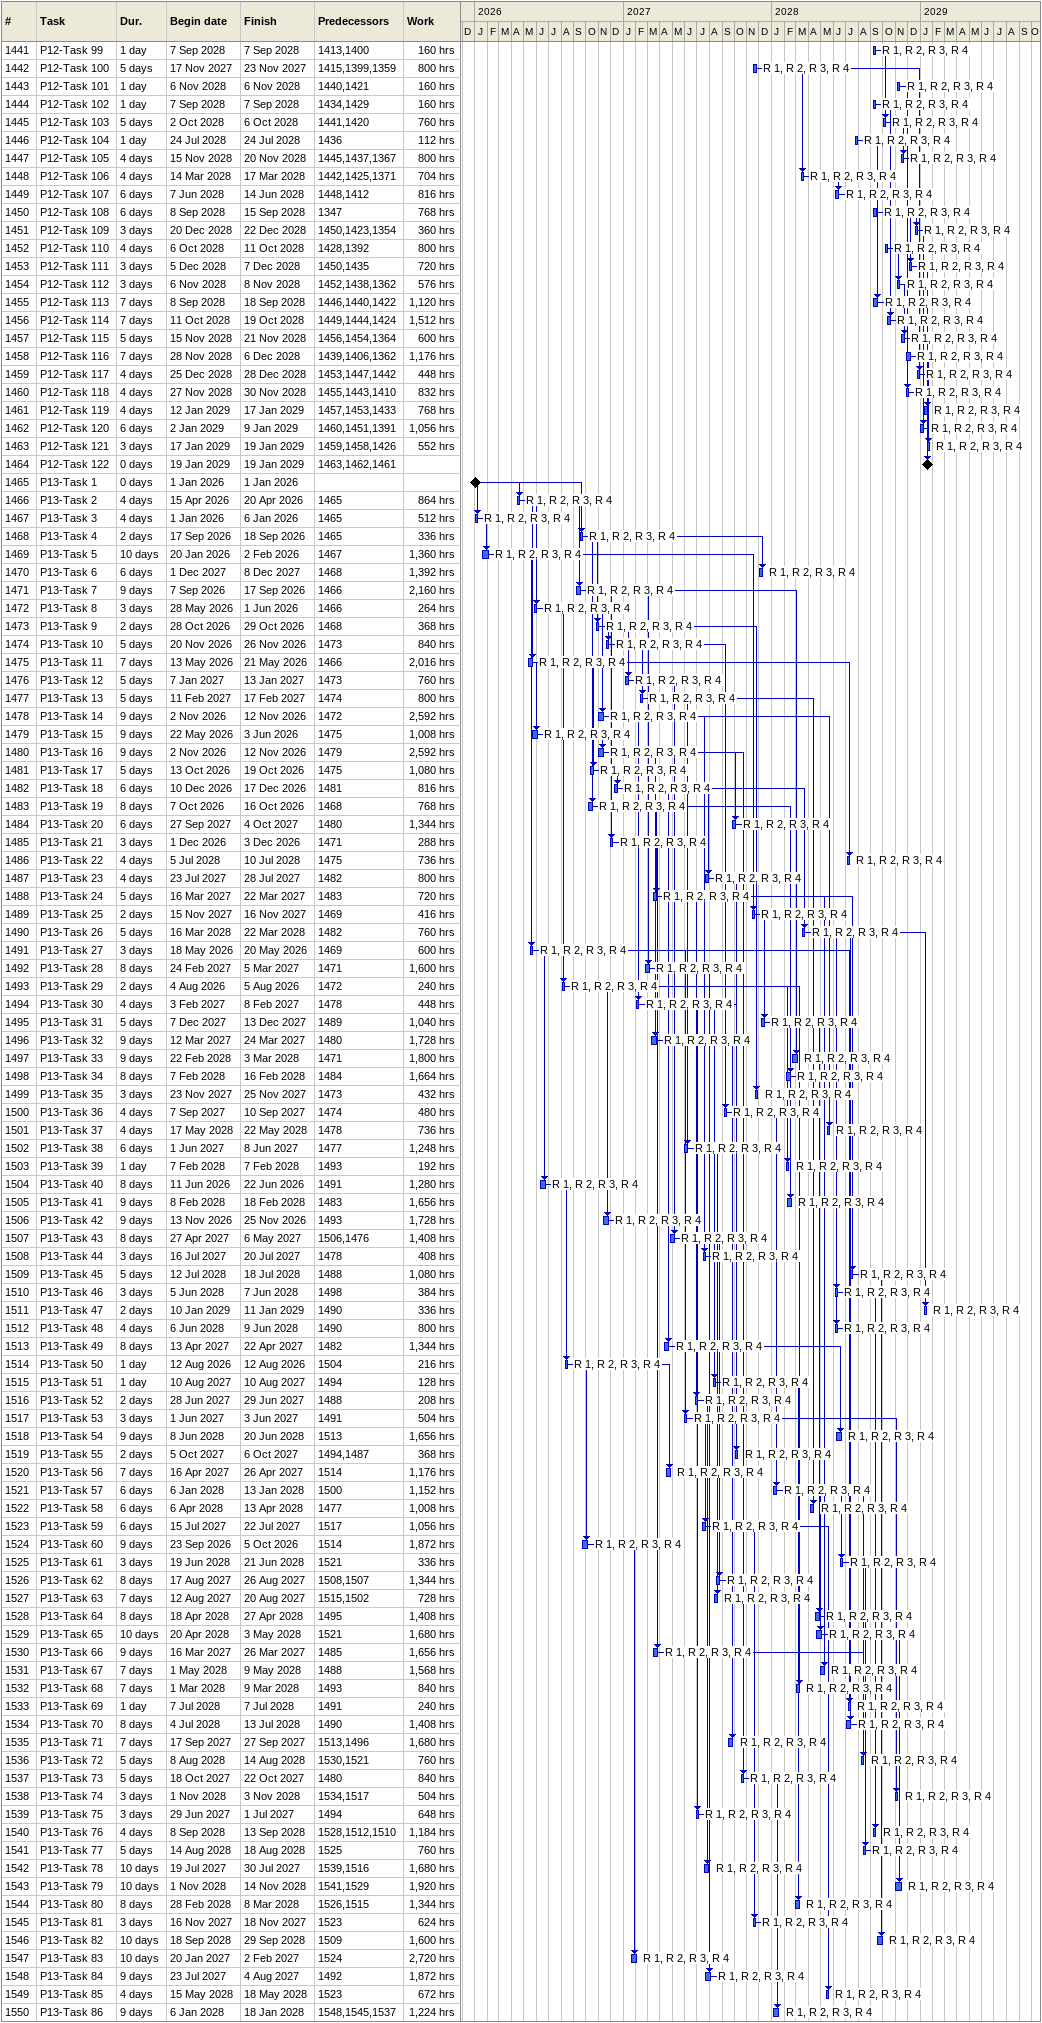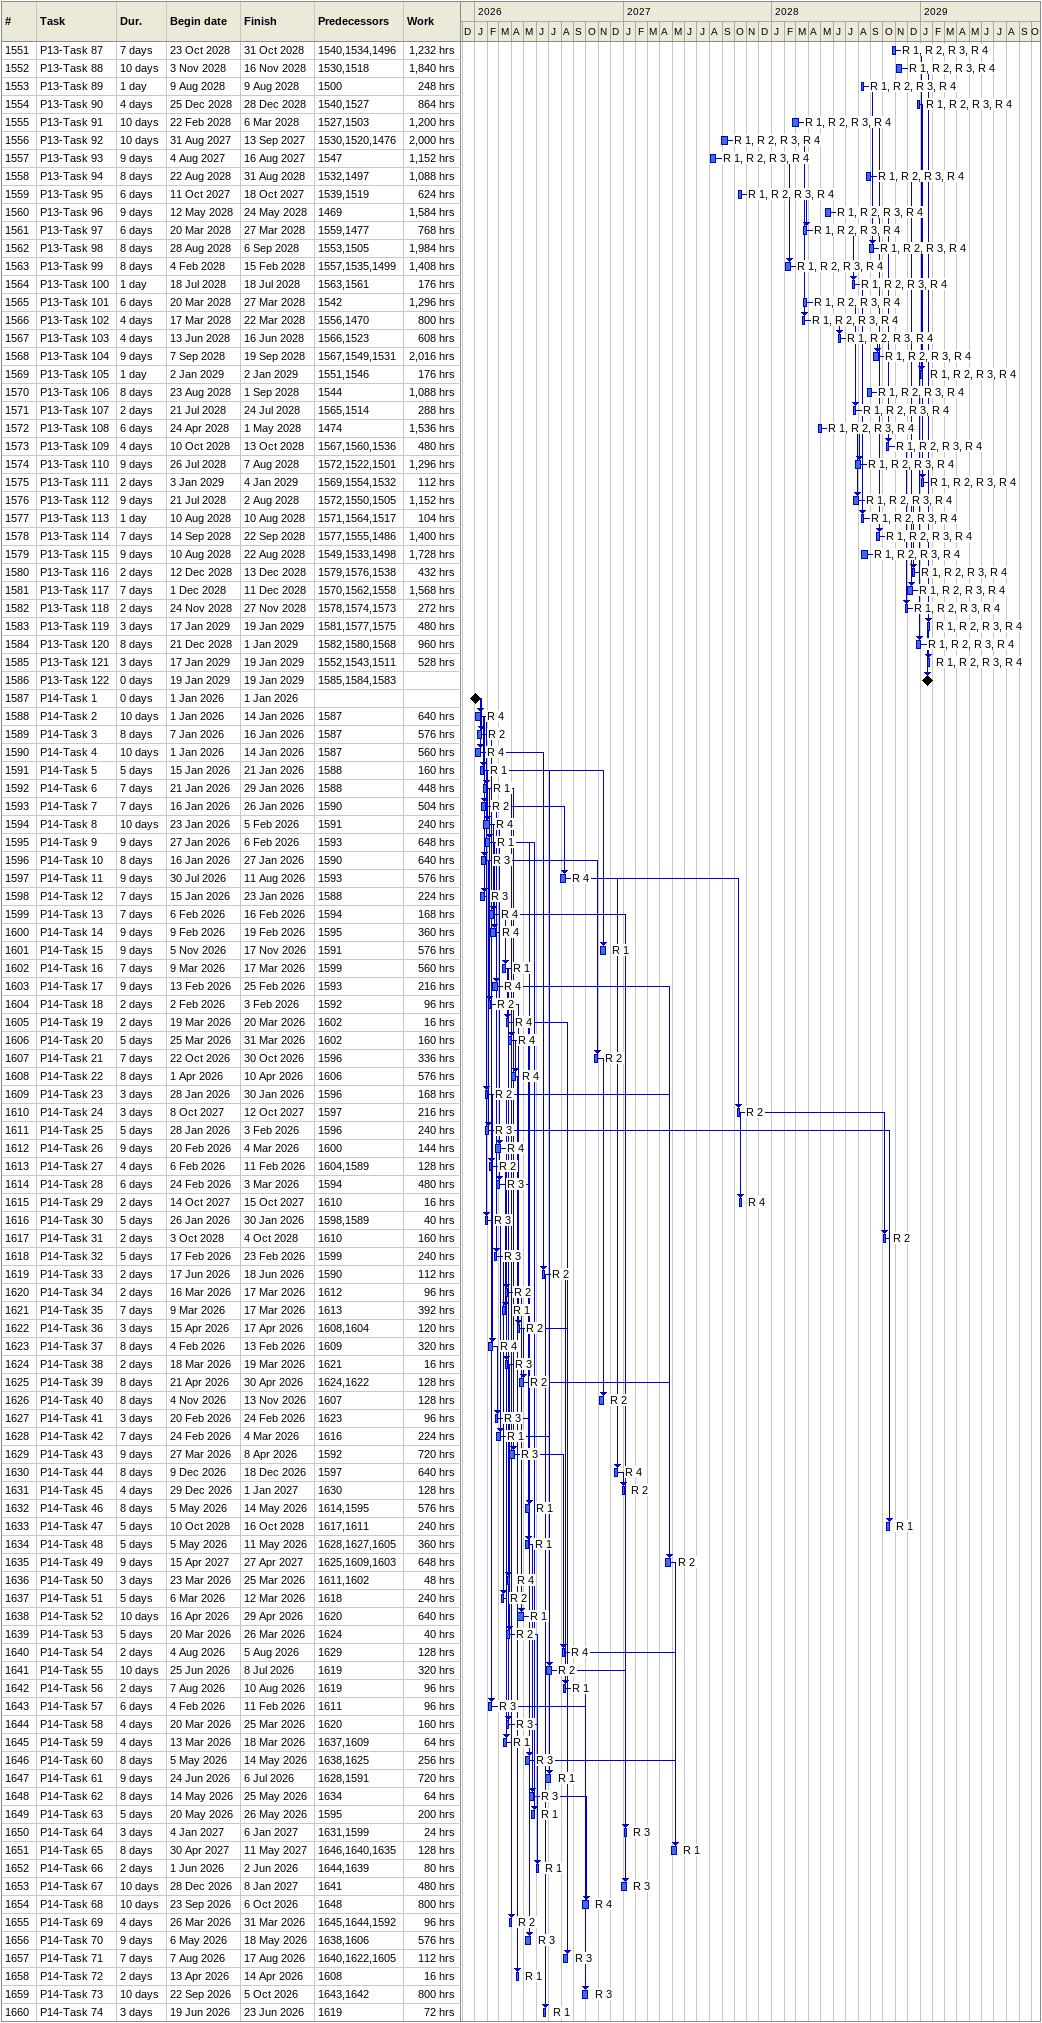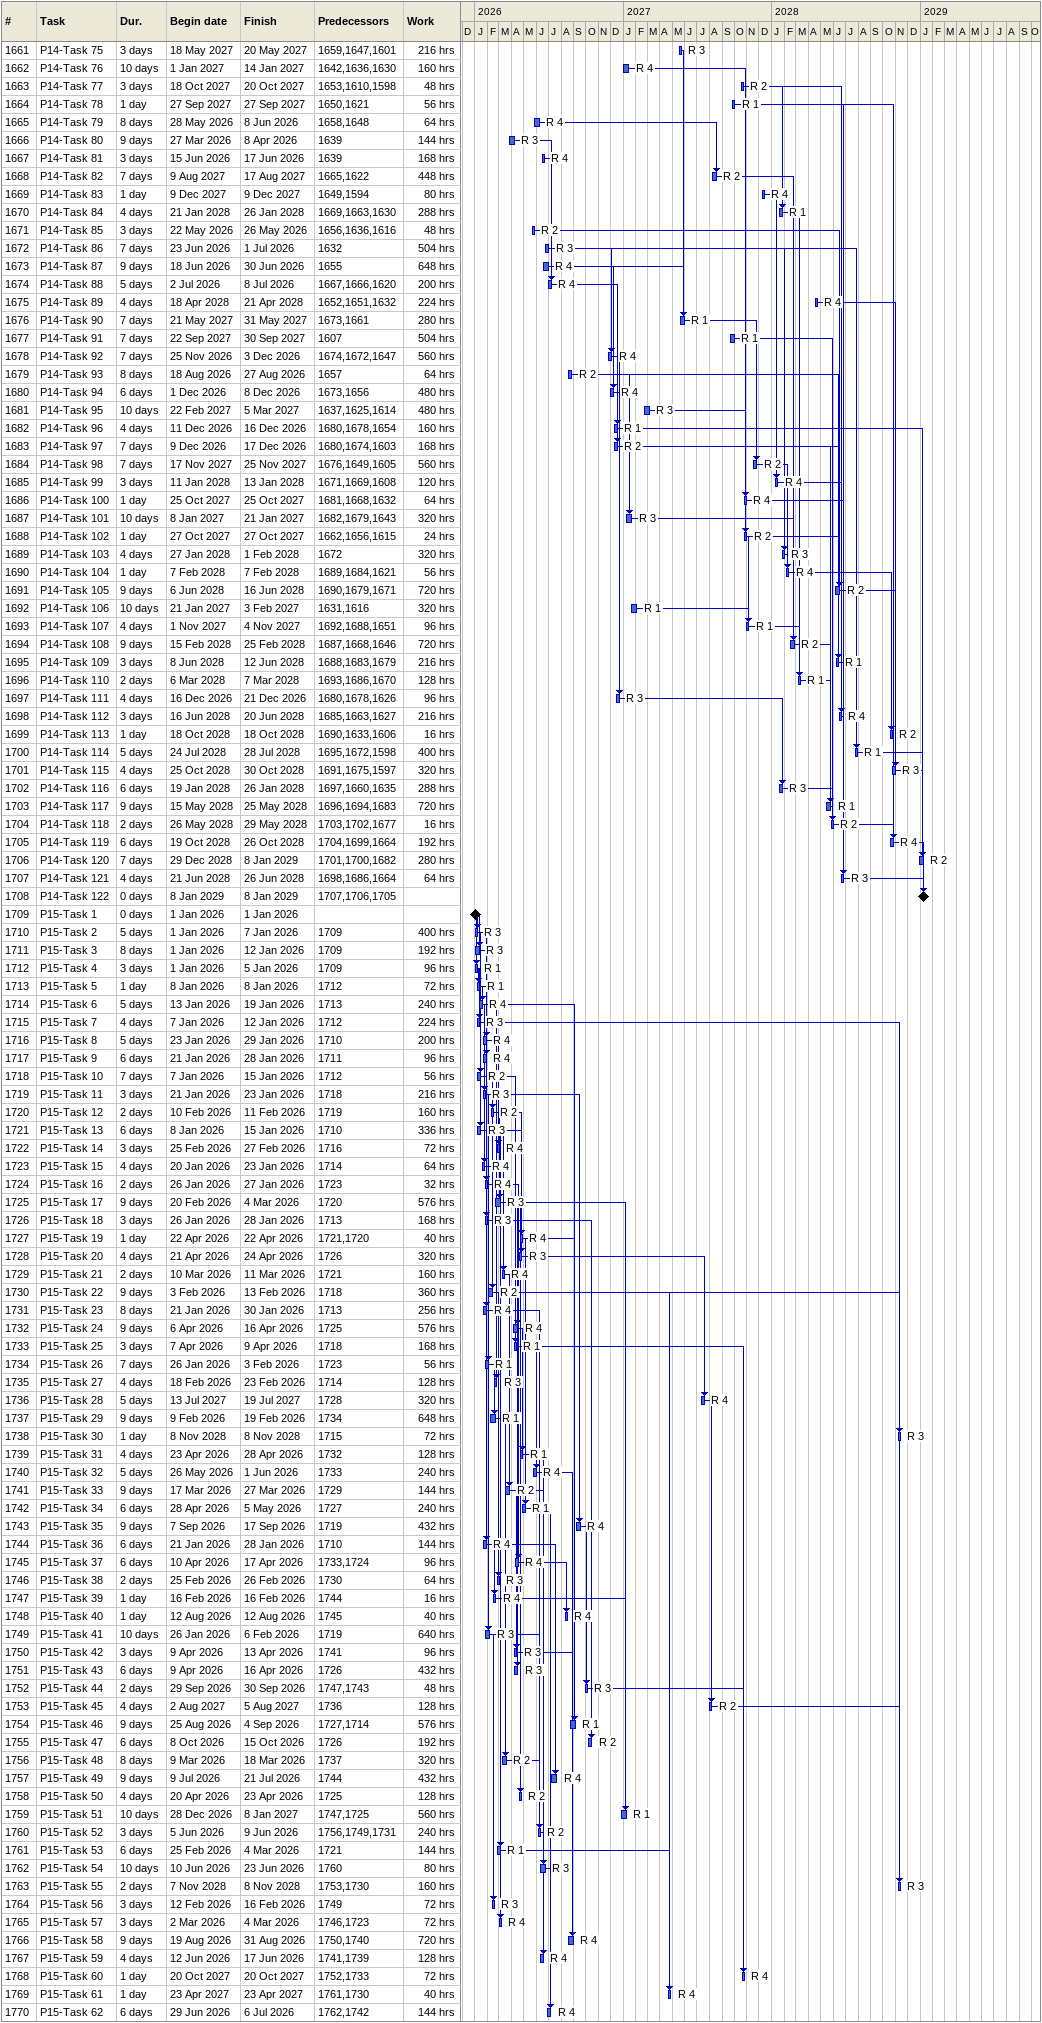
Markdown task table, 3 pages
| ID | Task | Duration | Start | Finish | Predecessors | Resources | Work (h) |
|---|---|---|---|---|---|---|---|
| 1441 | P12-Task 99 | 1d | 2028-09-07 | 2028-09-07 | 1413, 1400 | R 1, R 2, R 3, R 4 | 160 |
| 1442 | P12-Task 100 | 5d | 2027-11-17 | 2027-11-23 | 1415, 1399, 1359 | R 1, R 2, R 3, R 4 | 800 |
| 1443 | P12-Task 101 | 1d | 2028-11-06 | 2028-11-06 | 1440, 1421 | R 1, R 2, R 3, R 4 | 160 |
| 1444 | P12-Task 102 | 1d | 2028-09-07 | 2028-09-07 | 1434, 1429 | R 1, R 2, R 3, R 4 | 160 |
| 1445 | P12-Task 103 | 5d | 2028-10-02 | 2028-10-06 | 1441, 1420 | R 1, R 2, R 3, R 4 | 760 |
| 1446 | P12-Task 104 | 1d | 2028-07-24 | 2028-07-24 | 1436 | R 1, R 2, R 3, R 4 | 112 |
| 1447 | P12-Task 105 | 4d | 2028-11-15 | 2028-11-20 | 1445, 1437, 1367 | R 1, R 2, R 3, R 4 | 800 |
| 1448 | P12-Task 106 | 4d | 2028-03-14 | 2028-03-17 | 1442, 1425, 1371 | R 1, R 2, R 3, R 4 | 704 |
| 1449 | P12-Task 107 | 6d | 2028-06-07 | 2028-06-14 | 1448, 1412 | R 1, R 2, R 3, R 4 | 816 |
| 1450 | P12-Task 108 | 6d | 2028-09-08 | 2028-09-15 | 1347 | R 1, R 2, R 3, R 4 | 768 |
| 1451 | P12-Task 109 | 3d | 2028-12-20 | 2028-12-22 | 1450, 1423, 1354 | R 1, R 2, R 3, R 4 | 360 |
| 1452 | P12-Task 110 | 4d | 2028-10-06 | 2028-10-11 | 1428, 1392 | R 1, R 2, R 3, R 4 | 800 |
| 1453 | P12-Task 111 | 3d | 2028-12-05 | 2028-12-07 | 1450, 1435 | R 1, R 2, R 3, R 4 | 720 |
| 1454 | P12-Task 112 | 3d | 2028-11-06 | 2028-11-08 | 1452, 1438, 1362 | R 1, R 2, R 3, R 4 | 576 |
| 1455 | P12-Task 113 | 7d | 2028-09-08 | 2028-09-18 | 1446, 1440, 1422 | R 1, R 2, R 3, R 4 | 1120 |
| 1456 | P12-Task 114 | 7d | 2028-10-11 | 2028-10-19 | 1449, 1444, 1424 | R 1, R 2, R 3, R 4 | 1512 |
| 1457 | P12-Task 115 | 5d | 2028-11-15 | 2028-11-21 | 1456, 1454, 1364 | R 1, R 2, R 3, R 4 | 600 |
| 1458 | P12-Task 116 | 7d | 2028-11-28 | 2028-12-06 | 1439, 1406, 1362 | R 1, R 2, R 3, R 4 | 1176 |
| 1459 | P12-Task 117 | 4d | 2028-12-25 | 2028-12-28 | 1453, 1447, 1442 | R 1, R 2, R 3, R 4 | 448 |
| 1460 | P12-Task 118 | 4d | 2028-11-27 | 2028-11-30 | 1455, 1443, 1410 | R 1, R 2, R 3, R 4 | 832 |
| 1461 | P12-Task 119 | 4d | 2029-01-12 | 2029-01-17 | 1457, 1453, 1433 | R 1, R 2, R 3, R 4 | 768 |
| 1462 | P12-Task 120 | 6d | 2029-01-02 | 2029-01-09 | 1460, 1451, 1391 | R 1, R 2, R 3, R 4 | 1056 |
| 1463 | P12-Task 121 | 3d | 2029-01-17 | 2029-01-19 | 1459, 1458, 1426 | R 1, R 2, R 3, R 4 | 552 |
| 1464 | P12-Task 122 | 0d | 2029-01-19 | 2029-01-19 | 1463, 1462, 1461 |  |  |
| 1465 | P13-Task 1 | 0d | 2026-01-01 | 2026-01-01 |  |  |  |
| 1466 | P13-Task 2 | 4d | 2026-04-15 | 2026-04-20 | 1465 | R 1, R 2, R 3, R 4 | 864 |
| 1467 | P13-Task 3 | 4d | 2026-01-01 | 2026-01-06 | 1465 | R 1, R 2, R 3, R 4 | 512 |
| 1468 | P13-Task 4 | 2d | 2026-09-17 | 2026-09-18 | 1465 | R 1, R 2, R 3, R 4 | 336 |
| 1469 | P13-Task 5 | 10d | 2026-01-20 | 2026-02-02 | 1467 | R 1, R 2, R 3, R 4 | 1360 |
| 1470 | P13-Task 6 | 6d | 2027-12-01 | 2027-12-08 | 1468 | R 1, R 2, R 3, R 4 | 1392 |
| 1471 | P13-Task 7 | 9d | 2026-09-07 | 2026-09-17 | 1466 | R 1, R 2, R 3, R 4 | 2160 |
| 1472 | P13-Task 8 | 3d | 2026-05-28 | 2026-06-01 | 1466 | R 1, R 2, R 3, R 4 | 264 |
| 1473 | P13-Task 9 | 2d | 2026-10-28 | 2026-10-29 | 1468 | R 1, R 2, R 3, R 4 | 368 |
| 1474 | P13-Task 10 | 5d | 2026-11-20 | 2026-11-26 | 1473 | R 1, R 2, R 3, R 4 | 840 |
| 1475 | P13-Task 11 | 7d | 2026-05-13 | 2026-05-21 | 1466 | R 1, R 2, R 3, R 4 | 2016 |
| 1476 | P13-Task 12 | 5d | 2027-01-07 | 2027-01-13 | 1473 | R 1, R 2, R 3, R 4 | 760 |
| 1477 | P13-Task 13 | 5d | 2027-02-11 | 2027-02-17 | 1474 | R 1, R 2, R 3, R 4 | 800 |
| 1478 | P13-Task 14 | 9d | 2026-11-02 | 2026-11-12 | 1472 | R 1, R 2, R 3, R 4 | 2592 |
| 1479 | P13-Task 15 | 9d | 2026-05-22 | 2026-06-03 | 1475 | R 1, R 2, R 3, R 4 | 1008 |
| 1480 | P13-Task 16 | 9d | 2026-11-02 | 2026-11-12 | 1479 | R 1, R 2, R 3, R 4 | 2592 |
| 1481 | P13-Task 17 | 5d | 2026-10-13 | 2026-10-19 | 1475 | R 1, R 2, R 3, R 4 | 1080 |
| 1482 | P13-Task 18 | 6d | 2026-12-10 | 2026-12-17 | 1481 | R 1, R 2, R 3, R 4 | 816 |
| 1483 | P13-Task 19 | 8d | 2026-10-07 | 2026-10-16 | 1468 | R 1, R 2, R 3, R 4 | 768 |
| 1484 | P13-Task 20 | 6d | 2027-09-27 | 2027-10-04 | 1480 | R 1, R 2, R 3, R 4 | 1344 |
| 1485 | P13-Task 21 | 3d | 2026-12-01 | 2026-12-03 | 1471 | R 1, R 2, R 3, R 4 | 288 |
| 1486 | P13-Task 22 | 4d | 2028-07-05 | 2028-07-10 | 1475 | R 1, R 2, R 3, R 4 | 736 |
| 1487 | P13-Task 23 | 4d | 2027-07-23 | 2027-07-28 | 1482 | R 1, R 2, R 3, R 4 | 800 |
| 1488 | P13-Task 24 | 5d | 2027-03-16 | 2027-03-22 | 1483 | R 1, R 2, R 3, R 4 | 720 |
| 1489 | P13-Task 25 | 2d | 2027-11-15 | 2027-11-16 | 1469 | R 1, R 2, R 3, R 4 | 416 |
| 1490 | P13-Task 26 | 5d | 2028-03-16 | 2028-03-22 | 1482 | R 1, R 2, R 3, R 4 | 760 |
| 1491 | P13-Task 27 | 3d | 2026-05-18 | 2026-05-20 | 1469 | R 1, R 2, R 3, R 4 | 600 |
| 1492 | P13-Task 28 | 8d | 2027-02-24 | 2027-03-05 | 1471 | R 1, R 2, R 3, R 4 | 1600 |
| 1493 | P13-Task 29 | 2d | 2026-08-04 | 2026-08-05 | 1472 | R 1, R 2, R 3, R 4 | 240 |
| 1494 | P13-Task 30 | 4d | 2027-02-03 | 2027-02-08 | 1478 | R 1, R 2, R 3, R 4 | 448 |
| 1495 | P13-Task 31 | 5d | 2027-12-07 | 2027-12-13 | 1489 | R 1, R 2, R 3, R 4 | 1040 |
| 1496 | P13-Task 32 | 9d | 2027-03-12 | 2027-03-24 | 1480 | R 1, R 2, R 3, R 4 | 1728 |
| 1497 | P13-Task 33 | 9d | 2028-02-22 | 2028-03-03 | 1471 | R 1, R 2, R 3, R 4 | 1800 |
| 1498 | P13-Task 34 | 8d | 2028-02-07 | 2028-02-16 | 1484 | R 1, R 2, R 3, R 4 | 1664 |
| 1499 | P13-Task 35 | 3d | 2027-11-23 | 2027-11-25 | 1473 | R 1, R 2, R 3, R 4 | 432 |
| 1500 | P13-Task 36 | 4d | 2027-09-07 | 2027-09-10 | 1474 | R 1, R 2, R 3, R 4 | 480 |
| 1501 | P13-Task 37 | 4d | 2028-05-17 | 2028-05-22 | 1478 | R 1, R 2, R 3, R 4 | 736 |
| 1502 | P13-Task 38 | 6d | 2027-06-01 | 2027-06-08 | 1477 | R 1, R 2, R 3, R 4 | 1248 |
| 1503 | P13-Task 39 | 1d | 2028-02-07 | 2028-02-07 | 1493 | R 1, R 2, R 3, R 4 | 192 |
| 1504 | P13-Task 40 | 8d | 2026-06-11 | 2026-06-22 | 1491 | R 1, R 2, R 3, R 4 | 1280 |
| 1505 | P13-Task 41 | 9d | 2028-02-08 | 2028-02-18 | 1483 | R 1, R 2, R 3, R 4 | 1656 |
| 1506 | P13-Task 42 | 9d | 2026-11-13 | 2026-11-25 | 1493 | R 1, R 2, R 3, R 4 | 1728 |
| 1507 | P13-Task 43 | 8d | 2027-04-27 | 2027-05-06 | 1506, 1476 | R 1, R 2, R 3, R 4 | 1408 |
| 1508 | P13-Task 44 | 3d | 2027-07-16 | 2027-07-20 | 1478 | R 1, R 2, R 3, R 4 | 408 |
| 1509 | P13-Task 45 | 5d | 2028-07-12 | 2028-07-18 | 1488 | R 1, R 2, R 3, R 4 | 1080 |
| 1510 | P13-Task 46 | 3d | 2028-06-05 | 2028-06-07 | 1498 | R 1, R 2, R 3, R 4 | 384 |
| 1511 | P13-Task 47 | 2d | 2029-01-10 | 2029-01-11 | 1490 | R 1, R 2, R 3, R 4 | 336 |
| 1512 | P13-Task 48 | 4d | 2028-06-06 | 2028-06-09 | 1490 | R 1, R 2, R 3, R 4 | 800 |
| 1513 | P13-Task 49 | 8d | 2027-04-13 | 2027-04-22 | 1482 | R 1, R 2, R 3, R 4 | 1344 |
| 1514 | P13-Task 50 | 1d | 2026-08-12 | 2026-08-12 | 1504 | R 1, R 2, R 3, R 4 | 216 |
| 1515 | P13-Task 51 | 1d | 2027-08-10 | 2027-08-10 | 1494 | R 1, R 2, R 3, R 4 | 128 |
| 1516 | P13-Task 52 | 2d | 2027-06-28 | 2027-06-29 | 1488 | R 1, R 2, R 3, R 4 | 208 |
| 1517 | P13-Task 53 | 3d | 2027-06-01 | 2027-06-03 | 1491 | R 1, R 2, R 3, R 4 | 504 |
| 1518 | P13-Task 54 | 9d | 2028-06-08 | 2028-06-20 | 1513 | R 1, R 2, R 3, R 4 | 1656 |
| 1519 | P13-Task 55 | 2d | 2027-10-05 | 2027-10-06 | 1494, 1487 | R 1, R 2, R 3, R 4 | 368 |
| 1520 | P13-Task 56 | 7d | 2027-04-16 | 2027-04-26 | 1514 | R 1, R 2, R 3, R 4 | 1176 |
| 1521 | P13-Task 57 | 6d | 2028-01-06 | 2028-01-13 | 1500 | R 1, R 2, R 3, R 4 | 1152 |
| 1522 | P13-Task 58 | 6d | 2028-04-06 | 2028-04-13 | 1477 | R 1, R 2, R 3, R 4 | 1008 |
| 1523 | P13-Task 59 | 6d | 2027-07-15 | 2027-07-22 | 1517 | R 1, R 2, R 3, R 4 | 1056 |
| 1524 | P13-Task 60 | 9d | 2026-09-23 | 2026-10-05 | 1514 | R 1, R 2, R 3, R 4 | 1872 |
| 1525 | P13-Task 61 | 3d | 2028-06-19 | 2028-06-21 | 1521 | R 1, R 2, R 3, R 4 | 336 |
| 1526 | P13-Task 62 | 8d | 2027-08-17 | 2027-08-26 | 1508, 1507 | R 1, R 2, R 3, R 4 | 1344 |
| 1527 | P13-Task 63 | 7d | 2027-08-12 | 2027-08-20 | 1515, 1502 | R 1, R 2, R 3, R 4 | 728 |
| 1528 | P13-Task 64 | 8d | 2028-04-18 | 2028-04-27 | 1495 | R 1, R 2, R 3, R 4 | 1408 |
| 1529 | P13-Task 65 | 10d | 2028-04-20 | 2028-05-03 | 1521 | R 1, R 2, R 3, R 4 | 1680 |
| 1530 | P13-Task 66 | 9d | 2027-03-16 | 2027-03-26 | 1485 | R 1, R 2, R 3, R 4 | 1656 |
| 1531 | P13-Task 67 | 7d | 2028-05-01 | 2028-05-09 | 1488 | R 1, R 2, R 3, R 4 | 1568 |
| 1532 | P13-Task 68 | 7d | 2028-03-01 | 2028-03-09 | 1493 | R 1, R 2, R 3, R 4 | 840 |
| 1533 | P13-Task 69 | 1d | 2028-07-07 | 2028-07-07 | 1491 | R 1, R 2, R 3, R 4 | 240 |
| 1534 | P13-Task 70 | 8d | 2028-07-04 | 2028-07-13 | 1490 | R 1, R 2, R 3, R 4 | 1408 |
| 1535 | P13-Task 71 | 7d | 2027-09-17 | 2027-09-27 | 1513, 1496 | R 1, R 2, R 3, R 4 | 1680 |
| 1536 | P13-Task 72 | 5d | 2028-08-08 | 2028-08-14 | 1530, 1521 | R 1, R 2, R 3, R 4 | 760 |
| 1537 | P13-Task 73 | 5d | 2027-10-18 | 2027-10-22 | 1480 | R 1, R 2, R 3, R 4 | 840 |
| 1538 | P13-Task 74 | 3d | 2028-11-01 | 2028-11-03 | 1534, 1517 | R 1, R 2, R 3, R 4 | 504 |
| 1539 | P13-Task 75 | 3d | 2027-06-29 | 2027-07-01 | 1494 | R 1, R 2, R 3, R 4 | 648 |
| 1540 | P13-Task 76 | 4d | 2028-09-08 | 2028-09-13 | 1528, 1512, 1510 | R 1, R 2, R 3, R 4 | 1184 |
| 1541 | P13-Task 77 | 5d | 2028-08-14 | 2028-08-18 | 1525 | R 1, R 2, R 3, R 4 | 760 |
| 1542 | P13-Task 78 | 10d | 2027-07-19 | 2027-07-30 | 1539, 1516 | R 1, R 2, R 3, R 4 | 1680 |
| 1543 | P13-Task 79 | 10d | 2028-11-01 | 2028-11-14 | 1541, 1529 | R 1, R 2, R 3, R 4 | 1920 |
| 1544 | P13-Task 80 | 8d | 2028-02-28 | 2028-03-08 | 1526, 1515 | R 1, R 2, R 3, R 4 | 1344 |
| 1545 | P13-Task 81 | 3d | 2027-11-16 | 2027-11-18 | 1523 | R 1, R 2, R 3, R 4 | 624 |
| 1546 | P13-Task 82 | 10d | 2028-09-18 | 2028-09-29 | 1509 | R 1, R 2, R 3, R 4 | 1600 |
| 1547 | P13-Task 83 | 10d | 2027-01-20 | 2027-02-02 | 1524 | R 1, R 2, R 3, R 4 | 2720 |
| 1548 | P13-Task 84 | 9d | 2027-07-23 | 2027-08-04 | 1492 | R 1, R 2, R 3, R 4 | 1872 |
| 1549 | P13-Task 85 | 4d | 2028-05-15 | 2028-05-18 | 1523 | R 1, R 2, R 3, R 4 | 672 |
| 1550 | P13-Task 86 | 9d | 2028-01-06 | 2028-01-18 | 1548, 1545, 1537 | R 1, R 2, R 3, R 4 | 1224 |
| 1551 | P13-Task 87 | 7d | 2028-10-23 | 2028-10-31 | 1540, 1534, 1496 | R 1, R 2, R 3, R 4 | 1232 |
| 1552 | P13-Task 88 | 10d | 2028-11-03 | 2028-11-16 | 1530, 1518 | R 1, R 2, R 3, R 4 | 1840 |
| 1553 | P13-Task 89 | 1d | 2028-08-09 | 2028-08-09 | 1500 | R 1, R 2, R 3, R 4 | 248 |
| 1554 | P13-Task 90 | 4d | 2028-12-25 | 2028-12-28 | 1540, 1527 | R 1, R 2, R 3, R 4 | 864 |
| 1555 | P13-Task 91 | 10d | 2028-02-22 | 2028-03-06 | 1527, 1503 | R 1, R 2, R 3, R 4 | 1200 |
| 1556 | P13-Task 92 | 10d | 2027-08-31 | 2027-09-13 | 1530, 1520, 1476 | R 1, R 2, R 3, R 4 | 2000 |
| 1557 | P13-Task 93 | 9d | 2027-08-04 | 2027-08-16 | 1547 | R 1, R 2, R 3, R 4 | 1152 |
| 1558 | P13-Task 94 | 8d | 2028-08-22 | 2028-08-31 | 1532, 1497 | R 1, R 2, R 3, R 4 | 1088 |
| 1559 | P13-Task 95 | 6d | 2027-10-11 | 2027-10-18 | 1539, 1519 | R 1, R 2, R 3, R 4 | 624 |
| 1560 | P13-Task 96 | 9d | 2028-05-12 | 2028-05-24 | 1469 | R 1, R 2, R 3, R 4 | 1584 |
| 1561 | P13-Task 97 | 6d | 2028-03-20 | 2028-03-27 | 1559, 1477 | R 1, R 2, R 3, R 4 | 768 |
| 1562 | P13-Task 98 | 8d | 2028-08-28 | 2028-09-06 | 1553, 1505 | R 1, R 2, R 3, R 4 | 1984 |
| 1563 | P13-Task 99 | 8d | 2028-02-04 | 2028-02-15 | 1557, 1535, 1499 | R 1, R 2, R 3, R 4 | 1408 |
| 1564 | P13-Task 100 | 1d | 2028-07-18 | 2028-07-18 | 1563, 1561 | R 1, R 2, R 3, R 4 | 176 |
| 1565 | P13-Task 101 | 6d | 2028-03-20 | 2028-03-27 | 1542 | R 1, R 2, R 3, R 4 | 1296 |
| 1566 | P13-Task 102 | 4d | 2028-03-17 | 2028-03-22 | 1556, 1470 | R 1, R 2, R 3, R 4 | 800 |
| 1567 | P13-Task 103 | 4d | 2028-06-13 | 2028-06-16 | 1566, 1523 | R 1, R 2, R 3, R 4 | 608 |
| 1568 | P13-Task 104 | 9d | 2028-09-07 | 2028-09-19 | 1567, 1549, 1531 | R 1, R 2, R 3, R 4 | 2016 |
| 1569 | P13-Task 105 | 1d | 2029-01-02 | 2029-01-02 | 1551, 1546 | R 1, R 2, R 3, R 4 | 176 |
| 1570 | P13-Task 106 | 8d | 2028-08-23 | 2028-09-01 | 1544 | R 1, R 2, R 3, R 4 | 1088 |
| 1571 | P13-Task 107 | 2d | 2028-07-21 | 2028-07-24 | 1565, 1514 | R 1, R 2, R 3, R 4 | 288 |
| 1572 | P13-Task 108 | 6d | 2028-04-24 | 2028-05-01 | 1474 | R 1, R 2, R 3, R 4 | 1536 |
| 1573 | P13-Task 109 | 4d | 2028-10-10 | 2028-10-13 | 1567, 1560, 1536 | R 1, R 2, R 3, R 4 | 480 |
| 1574 | P13-Task 110 | 9d | 2028-07-26 | 2028-08-07 | 1572, 1522, 1501 | R 1, R 2, R 3, R 4 | 1296 |
| 1575 | P13-Task 111 | 2d | 2029-01-03 | 2029-01-04 | 1569, 1554, 1532 | R 1, R 2, R 3, R 4 | 112 |
| 1576 | P13-Task 112 | 9d | 2028-07-21 | 2028-08-02 | 1572, 1550, 1505 | R 1, R 2, R 3, R 4 | 1152 |
| 1577 | P13-Task 113 | 1d | 2028-08-10 | 2028-08-10 | 1571, 1564, 1517 | R 1, R 2, R 3, R 4 | 104 |
| 1578 | P13-Task 114 | 7d | 2028-09-14 | 2028-09-22 | 1577, 1555, 1486 | R 1, R 2, R 3, R 4 | 1400 |
| 1579 | P13-Task 115 | 9d | 2028-08-10 | 2028-08-22 | 1549, 1533, 1498 | R 1, R 2, R 3, R 4 | 1728 |
| 1580 | P13-Task 116 | 2d | 2028-12-12 | 2028-12-13 | 1579, 1576, 1538 | R 1, R 2, R 3, R 4 | 432 |
| 1581 | P13-Task 117 | 7d | 2028-12-01 | 2028-12-11 | 1570, 1562, 1558 | R 1, R 2, R 3, R 4 | 1568 |
| 1582 | P13-Task 118 | 2d | 2028-11-24 | 2028-11-27 | 1578, 1574, 1573 | R 1, R 2, R 3, R 4 | 272 |
| 1583 | P13-Task 119 | 3d | 2029-01-17 | 2029-01-19 | 1581, 1577, 1575 | R 1, R 2, R 3, R 4 | 480 |
| 1584 | P13-Task 120 | 8d | 2028-12-21 | 2029-01-01 | 1582, 1580, 1568 | R 1, R 2, R 3, R 4 | 960 |
| 1585 | P13-Task 121 | 3d | 2029-01-17 | 2029-01-19 | 1552, 1543, 1511 | R 1, R 2, R 3, R 4 | 528 |
| 1586 | P13-Task 122 | 0d | 2029-01-19 | 2029-01-19 | 1585, 1584, 1583 |  |  |
| 1587 | P14-Task 1 | 0d | 2026-01-01 | 2026-01-01 |  |  |  |
| 1588 | P14-Task 2 | 10d | 2026-01-01 | 2026-01-14 | 1587 | R 4 | 640 |
| 1589 | P14-Task 3 | 8d | 2026-01-07 | 2026-01-16 | 1587 | R 2 | 576 |
| 1590 | P14-Task 4 | 10d | 2026-01-01 | 2026-01-14 | 1587 | R 4 | 560 |
| 1591 | P14-Task 5 | 5d | 2026-01-15 | 2026-01-21 | 1588 | R 1 | 160 |
| 1592 | P14-Task 6 | 7d | 2026-01-21 | 2026-01-29 | 1588 | R 1 | 448 |
| 1593 | P14-Task 7 | 7d | 2026-01-16 | 2026-01-26 | 1590 | R 2 | 504 |
| 1594 | P14-Task 8 | 10d | 2026-01-23 | 2026-02-05 | 1591 | R 4 | 240 |
| 1595 | P14-Task 9 | 9d | 2026-01-27 | 2026-02-06 | 1593 | R 1 | 648 |
| 1596 | P14-Task 10 | 8d | 2026-01-16 | 2026-01-27 | 1590 | R 3 | 640 |
| 1597 | P14-Task 11 | 9d | 2026-07-30 | 2026-08-11 | 1593 | R 4 | 576 |
| 1598 | P14-Task 12 | 7d | 2026-01-15 | 2026-01-23 | 1588 | R 3 | 224 |
| 1599 | P14-Task 13 | 7d | 2026-02-06 | 2026-02-16 | 1594 | R 4 | 168 |
| 1600 | P14-Task 14 | 9d | 2026-02-09 | 2026-02-19 | 1595 | R 4 | 360 |
| 1601 | P14-Task 15 | 9d | 2026-11-05 | 2026-11-17 | 1591 | R 1 | 576 |
| 1602 | P14-Task 16 | 7d | 2026-03-09 | 2026-03-17 | 1599 | R 1 | 560 |
| 1603 | P14-Task 17 | 9d | 2026-02-13 | 2026-02-25 | 1593 | R 4 | 216 |
| 1604 | P14-Task 18 | 2d | 2026-02-02 | 2026-02-03 | 1592 | R 2 | 96 |
| 1605 | P14-Task 19 | 2d | 2026-03-19 | 2026-03-20 | 1602 | R 4 | 16 |
| 1606 | P14-Task 20 | 5d | 2026-03-25 | 2026-03-31 | 1602 | R 4 | 160 |
| 1607 | P14-Task 21 | 7d | 2026-10-22 | 2026-10-30 | 1596 | R 2 | 336 |
| 1608 | P14-Task 22 | 8d | 2026-04-01 | 2026-04-10 | 1606 | R 4 | 576 |
| 1609 | P14-Task 23 | 3d | 2026-01-28 | 2026-01-30 | 1596 | R 2 | 168 |
| 1610 | P14-Task 24 | 3d | 2027-10-08 | 2027-10-12 | 1597 | R 2 | 216 |
| 1611 | P14-Task 25 | 5d | 2026-01-28 | 2026-02-03 | 1596 | R 3 | 240 |
| 1612 | P14-Task 26 | 9d | 2026-02-20 | 2026-03-04 | 1600 | R 4 | 144 |
| 1613 | P14-Task 27 | 4d | 2026-02-06 | 2026-02-11 | 1604, 1589 | R 2 | 128 |
| 1614 | P14-Task 28 | 6d | 2026-02-24 | 2026-03-03 | 1594 | R 3 | 480 |
| 1615 | P14-Task 29 | 2d | 2027-10-14 | 2027-10-15 | 1610 | R 4 | 16 |
| 1616 | P14-Task 30 | 5d | 2026-01-26 | 2026-01-30 | 1598, 1589 | R 3 | 40 |
| 1617 | P14-Task 31 | 2d | 2028-10-03 | 2028-10-04 | 1610 | R 2 | 160 |
| 1618 | P14-Task 32 | 5d | 2026-02-17 | 2026-02-23 | 1599 | R 3 | 240 |
| 1619 | P14-Task 33 | 2d | 2026-06-17 | 2026-06-18 | 1590 | R 2 | 112 |
| 1620 | P14-Task 34 | 2d | 2026-03-16 | 2026-03-17 | 1612 | R 2 | 96 |
| 1621 | P14-Task 35 | 7d | 2026-03-09 | 2026-03-17 | 1613 | R 1 | 392 |
| 1622 | P14-Task 36 | 3d | 2026-04-15 | 2026-04-17 | 1608, 1604 | R 2 | 120 |
| 1623 | P14-Task 37 | 8d | 2026-02-04 | 2026-02-13 | 1609 | R 4 | 320 |
| 1624 | P14-Task 38 | 2d | 2026-03-18 | 2026-03-19 | 1621 | R 3 | 16 |
| 1625 | P14-Task 39 | 8d | 2026-04-21 | 2026-04-30 | 1624, 1622 | R 2 | 128 |
| 1626 | P14-Task 40 | 8d | 2026-11-04 | 2026-11-13 | 1607 | R 2 | 128 |
| 1627 | P14-Task 41 | 3d | 2026-02-20 | 2026-02-24 | 1623 | R 3 | 96 |
| 1628 | P14-Task 42 | 7d | 2026-02-24 | 2026-03-04 | 1616 | R 1 | 224 |
| 1629 | P14-Task 43 | 9d | 2026-03-27 | 2026-04-08 | 1592 | R 3 | 720 |
| 1630 | P14-Task 44 | 8d | 2026-12-09 | 2026-12-18 | 1597 | R 4 | 640 |
| 1631 | P14-Task 45 | 4d | 2026-12-29 | 2027-01-01 | 1630 | R 2 | 128 |
| 1632 | P14-Task 46 | 8d | 2026-05-05 | 2026-05-14 | 1614, 1595 | R 1 | 576 |
| 1633 | P14-Task 47 | 5d | 2028-10-10 | 2028-10-16 | 1617, 1611 | R 1 | 240 |
| 1634 | P14-Task 48 | 5d | 2026-05-05 | 2026-05-11 | 1628, 1627, 1605 | R 1 | 360 |
| 1635 | P14-Task 49 | 9d | 2027-04-15 | 2027-04-27 | 1625, 1609, 1603 | R 2 | 648 |
| 1636 | P14-Task 50 | 3d | 2026-03-23 | 2026-03-25 | 1611, 1602 | R 4 | 48 |
| 1637 | P14-Task 51 | 5d | 2026-03-06 | 2026-03-12 | 1618 | R 2 | 240 |
| 1638 | P14-Task 52 | 10d | 2026-04-16 | 2026-04-29 | 1620 | R 1 | 640 |
| 1639 | P14-Task 53 | 5d | 2026-03-20 | 2026-03-26 | 1624 | R 2 | 40 |
| 1640 | P14-Task 54 | 2d | 2026-08-04 | 2026-08-05 | 1629 | R 4 | 128 |
| 1641 | P14-Task 55 | 10d | 2026-06-25 | 2026-07-08 | 1619 | R 2 | 320 |
| 1642 | P14-Task 56 | 2d | 2026-08-07 | 2026-08-10 | 1619 | R 1 | 96 |
| 1643 | P14-Task 57 | 6d | 2026-02-04 | 2026-02-11 | 1611 | R 3 | 96 |
| 1644 | P14-Task 58 | 4d | 2026-03-20 | 2026-03-25 | 1620 | R 3 | 160 |
| 1645 | P14-Task 59 | 4d | 2026-03-13 | 2026-03-18 | 1637, 1609 | R 1 | 64 |
| 1646 | P14-Task 60 | 8d | 2026-05-05 | 2026-05-14 | 1638, 1625 | R 3 | 256 |
| 1647 | P14-Task 61 | 9d | 2026-06-24 | 2026-07-06 | 1628, 1591 | R 1 | 720 |
| 1648 | P14-Task 62 | 8d | 2026-05-14 | 2026-05-25 | 1634 | R 3 | 64 |
| 1649 | P14-Task 63 | 5d | 2026-05-20 | 2026-05-26 | 1595 | R 1 | 200 |
| 1650 | P14-Task 64 | 3d | 2027-01-04 | 2027-01-06 | 1631, 1599 | R 3 | 24 |
| 1651 | P14-Task 65 | 8d | 2027-04-30 | 2027-05-11 | 1646, 1640, 1635 | R 1 | 128 |
| 1652 | P14-Task 66 | 2d | 2026-06-01 | 2026-06-02 | 1644, 1639 | R 1 | 80 |
| 1653 | P14-Task 67 | 10d | 2026-12-28 | 2027-01-08 | 1641 | R 3 | 480 |
| 1654 | P14-Task 68 | 10d | 2026-09-23 | 2026-10-06 | 1648 | R 4 | 800 |
| 1655 | P14-Task 69 | 4d | 2026-03-26 | 2026-03-31 | 1645, 1644, 1592 | R 2 | 96 |
| 1656 | P14-Task 70 | 9d | 2026-05-06 | 2026-05-18 | 1638, 1606 | R 3 | 576 |
| 1657 | P14-Task 71 | 7d | 2026-08-07 | 2026-08-17 | 1640, 1622, 1605 | R 3 | 112 |
| 1658 | P14-Task 72 | 2d | 2026-04-13 | 2026-04-14 | 1608 | R 1 | 16 |
| 1659 | P14-Task 73 | 10d | 2026-09-22 | 2026-10-05 | 1643, 1642 | R 3 | 800 |
| 1660 | P14-Task 74 | 3d | 2026-06-19 | 2026-06-23 | 1619 | R 1 | 72 |
| 1661 | P14-Task 75 | 3d | 2027-05-18 | 2027-05-20 | 1659, 1647, 1601 | R 3 | 216 |
| 1662 | P14-Task 76 | 10d | 2027-01-01 | 2027-01-14 | 1642, 1636, 1630 | R 4 | 160 |
| 1663 | P14-Task 77 | 3d | 2027-10-18 | 2027-10-20 | 1653, 1610, 1598 | R 2 | 48 |
| 1664 | P14-Task 78 | 1d | 2027-09-27 | 2027-09-27 | 1650, 1621 | R 1 | 56 |
| 1665 | P14-Task 79 | 8d | 2026-05-28 | 2026-06-08 | 1658, 1648 | R 4 | 64 |
| 1666 | P14-Task 80 | 9d | 2026-03-27 | 2026-04-08 | 1639 | R 3 | 144 |
| 1667 | P14-Task 81 | 3d | 2026-06-15 | 2026-06-17 | 1639 | R 4 | 168 |
| 1668 | P14-Task 82 | 7d | 2027-08-09 | 2027-08-17 | 1665, 1622 | R 2 | 448 |
| 1669 | P14-Task 83 | 1d | 2027-12-09 | 2027-12-09 | 1649, 1594 | R 4 | 80 |
| 1670 | P14-Task 84 | 4d | 2028-01-21 | 2028-01-26 | 1669, 1663, 1630 | R 1 | 288 |
| 1671 | P14-Task 85 | 3d | 2026-05-22 | 2026-05-26 | 1656, 1636, 1616 | R 2 | 48 |
| 1672 | P14-Task 86 | 7d | 2026-06-23 | 2026-07-01 | 1632 | R 3 | 504 |
| 1673 | P14-Task 87 | 9d | 2026-06-18 | 2026-06-30 | 1655 | R 4 | 648 |
| 1674 | P14-Task 88 | 5d | 2026-07-02 | 2026-07-08 | 1667, 1666, 1620 | R 4 | 200 |
| 1675 | P14-Task 89 | 4d | 2028-04-18 | 2028-04-21 | 1652, 1651, 1632 | R 4 | 224 |
| 1676 | P14-Task 90 | 7d | 2027-05-21 | 2027-05-31 | 1673, 1661 | R 1 | 280 |
| 1677 | P14-Task 91 | 7d | 2027-09-22 | 2027-09-30 | 1607 | R 1 | 504 |
| 1678 | P14-Task 92 | 7d | 2026-11-25 | 2026-12-03 | 1674, 1672, 1647 | R 4 | 560 |
| 1679 | P14-Task 93 | 8d | 2026-08-18 | 2026-08-27 | 1657 | R 2 | 64 |
| 1680 | P14-Task 94 | 6d | 2026-12-01 | 2026-12-08 | 1673, 1656 | R 4 | 480 |
| 1681 | P14-Task 95 | 10d | 2027-02-22 | 2027-03-05 | 1637, 1625, 1614 | R 3 | 480 |
| 1682 | P14-Task 96 | 4d | 2026-12-11 | 2026-12-16 | 1680, 1678, 1654 | R 1 | 160 |
| 1683 | P14-Task 97 | 7d | 2026-12-09 | 2026-12-17 | 1680, 1674, 1603 | R 2 | 168 |
| 1684 | P14-Task 98 | 7d | 2027-11-17 | 2027-11-25 | 1676, 1649, 1605 | R 2 | 560 |
| 1685 | P14-Task 99 | 3d | 2028-01-11 | 2028-01-13 | 1671, 1669, 1608 | R 4 | 120 |
| 1686 | P14-Task 100 | 1d | 2027-10-25 | 2027-10-25 | 1681, 1668, 1632 | R 4 | 64 |
| 1687 | P14-Task 101 | 10d | 2027-01-08 | 2027-01-21 | 1682, 1679, 1643 | R 3 | 320 |
| 1688 | P14-Task 102 | 1d | 2027-10-27 | 2027-10-27 | 1662, 1656, 1615 | R 2 | 24 |
| 1689 | P14-Task 103 | 4d | 2028-01-27 | 2028-02-01 | 1672 | R 3 | 320 |
| 1690 | P14-Task 104 | 1d | 2028-02-07 | 2028-02-07 | 1689, 1684, 1621 | R 4 | 56 |
| 1691 | P14-Task 105 | 9d | 2028-06-06 | 2028-06-16 | 1690, 1679, 1671 | R 2 | 720 |
| 1692 | P14-Task 106 | 10d | 2027-01-21 | 2027-02-03 | 1631, 1616 | R 1 | 320 |
| 1693 | P14-Task 107 | 4d | 2027-11-01 | 2027-11-04 | 1692, 1688, 1651 | R 1 | 96 |
| 1694 | P14-Task 108 | 9d | 2028-02-15 | 2028-02-25 | 1687, 1668, 1646 | R 2 | 720 |
| 1695 | P14-Task 109 | 3d | 2028-06-08 | 2028-06-12 | 1688, 1683, 1679 | R 1 | 216 |
| 1696 | P14-Task 110 | 2d | 2028-03-06 | 2028-03-07 | 1693, 1686, 1670 | R 1 | 128 |
| 1697 | P14-Task 111 | 4d | 2026-12-16 | 2026-12-21 | 1680, 1678, 1626 | R 3 | 96 |
| 1698 | P14-Task 112 | 3d | 2028-06-16 | 2028-06-20 | 1685, 1663, 1627 | R 4 | 216 |
| 1699 | P14-Task 113 | 1d | 2028-10-18 | 2028-10-18 | 1690, 1633, 1606 | R 2 | 16 |
| 1700 | P14-Task 114 | 5d | 2028-07-24 | 2028-07-28 | 1695, 1672, 1598 | R 1 | 400 |
| 1701 | P14-Task 115 | 4d | 2028-10-25 | 2028-10-30 | 1691, 1675, 1597 | R 3 | 320 |
| 1702 | P14-Task 116 | 6d | 2028-01-19 | 2028-01-26 | 1697, 1660, 1635 | R 3 | 288 |
| 1703 | P14-Task 117 | 9d | 2028-05-15 | 2028-05-25 | 1696, 1694, 1683 | R 1 | 720 |
| 1704 | P14-Task 118 | 2d | 2028-05-26 | 2028-05-29 | 1703, 1702, 1677 | R 2 | 16 |
| 1705 | P14-Task 119 | 6d | 2028-10-19 | 2028-10-26 | 1704, 1699, 1664 | R 4 | 192 |
| 1706 | P14-Task 120 | 7d | 2028-12-29 | 2029-01-08 | 1701, 1700, 1682 | R 2 | 280 |
| 1707 | P14-Task 121 | 4d | 2028-06-21 | 2028-06-26 | 1698, 1686, 1664 | R 3 | 64 |
| 1708 | P14-Task 122 | 0d | 2029-01-08 | 2029-01-08 | 1707, 1706, 1705 |  |  |
| 1709 | P15-Task 1 | 0d | 2026-01-01 | 2026-01-01 |  |  |  |
| 1710 | P15-Task 2 | 5d | 2026-01-01 | 2026-01-07 | 1709 | R 3 | 400 |
| 1711 | P15-Task 3 | 8d | 2026-01-01 | 2026-01-12 | 1709 | R 3 | 192 |
| 1712 | P15-Task 4 | 3d | 2026-01-01 | 2026-01-05 | 1709 | R 1 | 96 |
| 1713 | P15-Task 5 | 1d | 2026-01-08 | 2026-01-08 | 1712 | R 1 | 72 |
| 1714 | P15-Task 6 | 5d | 2026-01-13 | 2026-01-19 | 1713 | R 4 | 240 |
| 1715 | P15-Task 7 | 4d | 2026-01-07 | 2026-01-12 | 1712 | R 3 | 224 |
| 1716 | P15-Task 8 | 5d | 2026-01-23 | 2026-01-29 | 1710 | R 4 | 200 |
| 1717 | P15-Task 9 | 6d | 2026-01-21 | 2026-01-28 | 1711 | R 4 | 96 |
| 1718 | P15-Task 10 | 7d | 2026-01-07 | 2026-01-15 | 1712 | R 2 | 56 |
| 1719 | P15-Task 11 | 3d | 2026-01-21 | 2026-01-23 | 1718 | R 3 | 216 |
| 1720 | P15-Task 12 | 2d | 2026-02-10 | 2026-02-11 | 1719 | R 2 | 160 |
| 1721 | P15-Task 13 | 6d | 2026-01-08 | 2026-01-15 | 1710 | R 3 | 336 |
| 1722 | P15-Task 14 | 3d | 2026-02-25 | 2026-02-27 | 1716 | R 4 | 72 |
| 1723 | P15-Task 15 | 4d | 2026-01-20 | 2026-01-23 | 1714 | R 4 | 64 |
| 1724 | P15-Task 16 | 2d | 2026-01-26 | 2026-01-27 | 1723 | R 4 | 32 |
| 1725 | P15-Task 17 | 9d | 2026-02-20 | 2026-03-04 | 1720 | R 3 | 576 |
| 1726 | P15-Task 18 | 3d | 2026-01-26 | 2026-01-28 | 1713 | R 3 | 168 |
| 1727 | P15-Task 19 | 1d | 2026-04-22 | 2026-04-22 | 1721, 1720 | R 4 | 40 |
| 1728 | P15-Task 20 | 4d | 2026-04-21 | 2026-04-24 | 1726 | R 3 | 320 |
| 1729 | P15-Task 21 | 2d | 2026-03-10 | 2026-03-11 | 1721 | R 4 | 160 |
| 1730 | P15-Task 22 | 9d | 2026-02-03 | 2026-02-13 | 1718 | R 2 | 360 |
| 1731 | P15-Task 23 | 8d | 2026-01-21 | 2026-01-30 | 1713 | R 4 | 256 |
| 1732 | P15-Task 24 | 9d | 2026-04-06 | 2026-04-16 | 1725 | R 4 | 576 |
| 1733 | P15-Task 25 | 3d | 2026-04-07 | 2026-04-09 | 1718 | R 1 | 168 |
| 1734 | P15-Task 26 | 7d | 2026-01-26 | 2026-02-03 | 1723 | R 1 | 56 |
| 1735 | P15-Task 27 | 4d | 2026-02-18 | 2026-02-23 | 1714 | R 3 | 128 |
| 1736 | P15-Task 28 | 5d | 2027-07-13 | 2027-07-19 | 1728 | R 4 | 320 |
| 1737 | P15-Task 29 | 9d | 2026-02-09 | 2026-02-19 | 1734 | R 1 | 648 |
| 1738 | P15-Task 30 | 1d | 2028-11-08 | 2028-11-08 | 1715 | R 3 | 72 |
| 1739 | P15-Task 31 | 4d | 2026-04-23 | 2026-04-28 | 1732 | R 1 | 128 |
| 1740 | P15-Task 32 | 5d | 2026-05-26 | 2026-06-01 | 1733 | R 4 | 240 |
| 1741 | P15-Task 33 | 9d | 2026-03-17 | 2026-03-27 | 1729 | R 2 | 144 |
| 1742 | P15-Task 34 | 6d | 2026-04-28 | 2026-05-05 | 1727 | R 1 | 240 |
| 1743 | P15-Task 35 | 9d | 2026-09-07 | 2026-09-17 | 1719 | R 4 | 432 |
| 1744 | P15-Task 36 | 6d | 2026-01-21 | 2026-01-28 | 1710 | R 4 | 144 |
| 1745 | P15-Task 37 | 6d | 2026-04-10 | 2026-04-17 | 1733, 1724 | R 4 | 96 |
| 1746 | P15-Task 38 | 2d | 2026-02-25 | 2026-02-26 | 1730 | R 3 | 64 |
| 1747 | P15-Task 39 | 1d | 2026-02-16 | 2026-02-16 | 1744 | R 4 | 16 |
| 1748 | P15-Task 40 | 1d | 2026-08-12 | 2026-08-12 | 1745 | R 4 | 40 |
| 1749 | P15-Task 41 | 10d | 2026-01-26 | 2026-02-06 | 1719 | R 3 | 640 |
| 1750 | P15-Task 42 | 3d | 2026-04-09 | 2026-04-13 | 1741 | R 3 | 96 |
| 1751 | P15-Task 43 | 6d | 2026-04-09 | 2026-04-16 | 1726 | R 3 | 432 |
| 1752 | P15-Task 44 | 2d | 2026-09-29 | 2026-09-30 | 1747, 1743 | R 3 | 48 |
| 1753 | P15-Task 45 | 4d | 2027-08-02 | 2027-08-05 | 1736 | R 2 | 128 |
| 1754 | P15-Task 46 | 9d | 2026-08-25 | 2026-09-04 | 1727, 1714 | R 1 | 576 |
| 1755 | P15-Task 47 | 6d | 2026-10-08 | 2026-10-15 | 1726 | R 2 | 192 |
| 1756 | P15-Task 48 | 8d | 2026-03-09 | 2026-03-18 | 1737 | R 2 | 320 |
| 1757 | P15-Task 49 | 9d | 2026-07-09 | 2026-07-21 | 1744 | R 4 | 432 |
| 1758 | P15-Task 50 | 4d | 2026-04-20 | 2026-04-23 | 1725 | R 2 | 128 |
| 1759 | P15-Task 51 | 10d | 2026-12-28 | 2027-01-08 | 1747, 1725 | R 1 | 560 |
| 1760 | P15-Task 52 | 3d | 2026-06-05 | 2026-06-09 | 1756, 1749, 1731 | R 2 | 240 |
| 1761 | P15-Task 53 | 6d | 2026-02-25 | 2026-03-04 | 1721 | R 1 | 144 |
| 1762 | P15-Task 54 | 10d | 2026-06-10 | 2026-06-23 | 1760 | R 3 | 80 |
| 1763 | P15-Task 55 | 2d | 2028-11-07 | 2028-11-08 | 1753, 1730 | R 3 | 160 |
| 1764 | P15-Task 56 | 3d | 2026-02-12 | 2026-02-16 | 1749 | R 3 | 72 |
| 1765 | P15-Task 57 | 3d | 2026-03-02 | 2026-03-04 | 1746, 1723 | R 4 | 72 |
| 1766 | P15-Task 58 | 9d | 2026-08-19 | 2026-08-31 | 1750, 1740 | R 4 | 720 |
| 1767 | P15-Task 59 | 4d | 2026-06-12 | 2026-06-17 | 1741, 1739 | R 4 | 128 |
| 1768 | P15-Task 60 | 1d | 2027-10-20 | 2027-10-20 | 1752, 1733 | R 4 | 72 |
| 1769 | P15-Task 61 | 1d | 2027-04-23 | 2027-04-23 | 1761, 1730 | R 4 | 40 |
| 1770 | P15-Task 62 | 6d | 2026-06-29 | 2026-07-06 | 1762, 1742 | R 4 | 144 |
